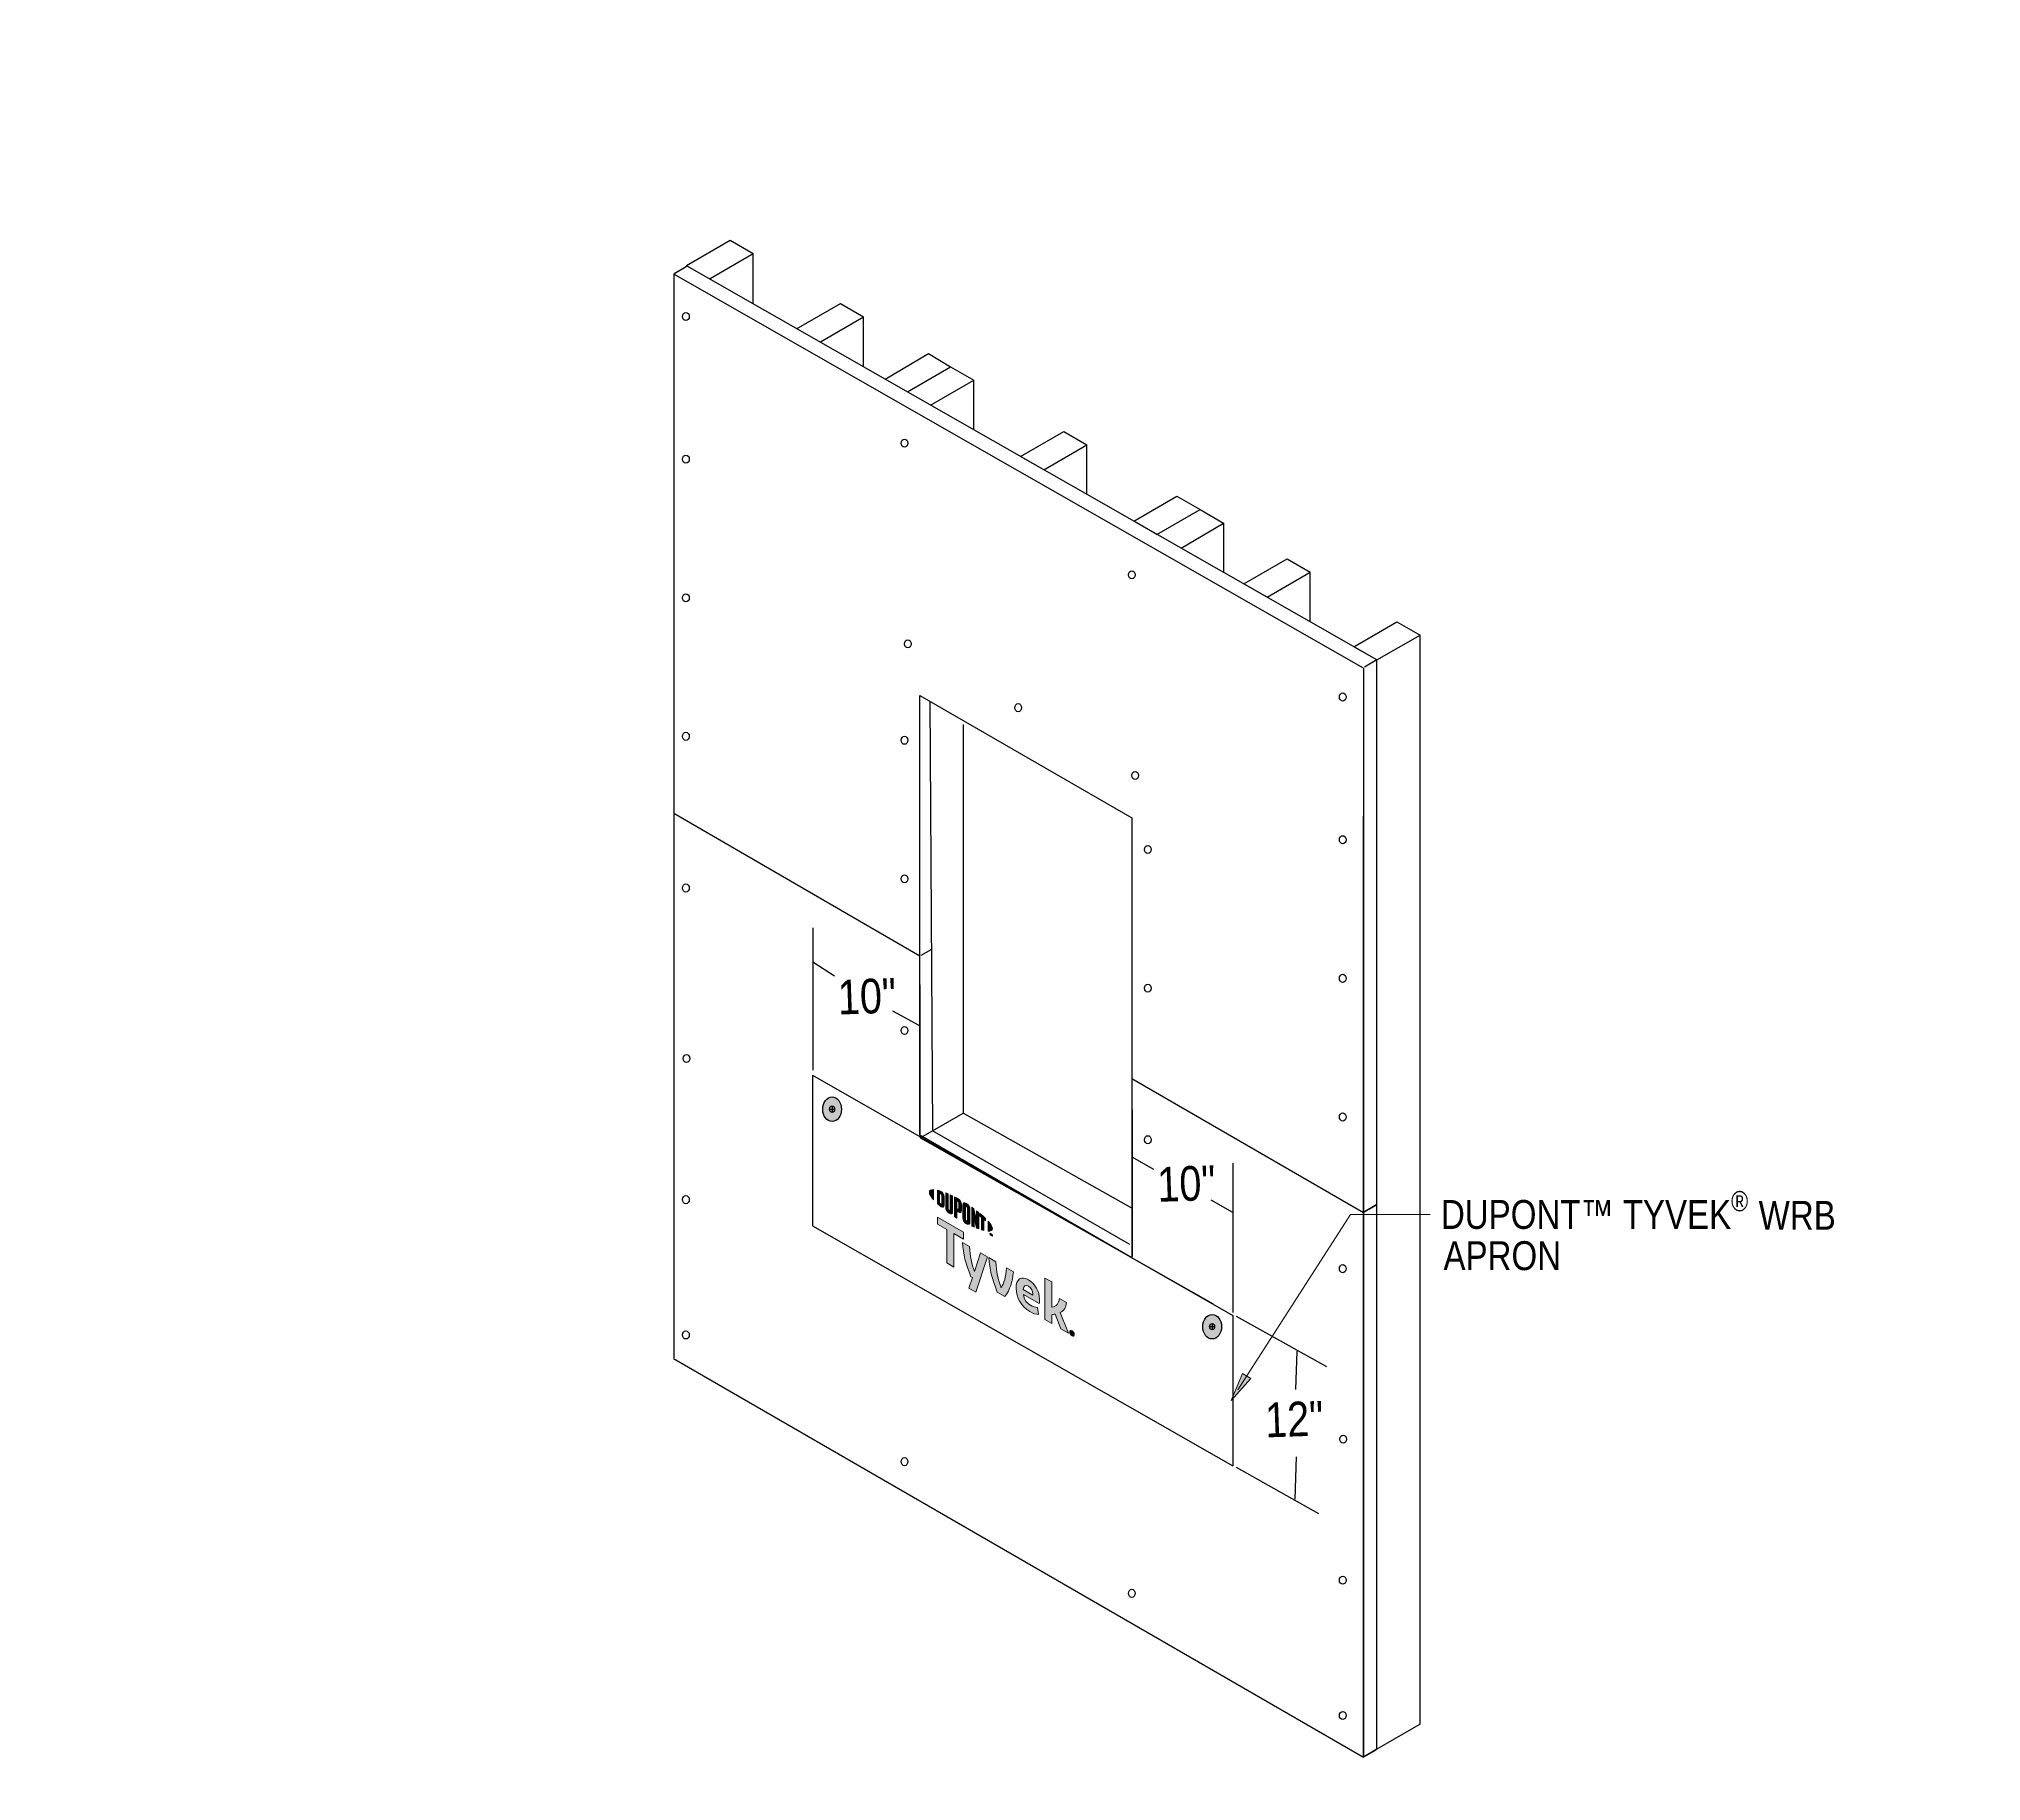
# Model space of a CAD drawing. Extents: x -1140 to 5605, y -816 to 2382.
# Drawn here: x 562 to 1319, y -182 to 497 of the extents above; entities that cross this region are included whole.
import ezdxf

# ---------------------------------------------------------------- set-up
doc = ezdxf.new("R2010")
doc.units = 0
doc.header["$MEASUREMENT"] = 0
for name, pattern in [('AI-Linetype-0', [86.381111, 43.190556, -8.638111, 8.638111, -8.638111, 8.638111, -8.638111]), ('AI-Linetype-1', [86.381111, 43.190556, -8.638111, 8.638111, -8.638111, 8.638111, -8.638111]), ('AI-Linetype-2', [86.381111, 43.190556, -8.638111, 8.638111, -8.638111, 8.638111, -8.638111]), ('AI-Linetype-3', [86.381111, 43.190556, -8.638111, 8.638111, -8.638111, 8.638111, -8.638111])]:
    doc.linetypes.add(name, pattern=pattern)
for name, color, linetype, lineweight in [('.ATI-TEXT', 7, 'Continuous', 0), ('G-ANNO-TTLB', 7, 'Continuous', 0), ('TYVEK', 7, 'Continuous', 0), ('wall scratch', 7, 'Continuous', 0), ('X-REF - TRACED', 7, 'Continuous', 0)]:
    doc.layers.add(name, color=color, linetype=linetype, lineweight=lineweight)

# ---------------------------------------------------------------- blocks, each defined once
blk = doc.blocks.new('Block_31')
at = {"layer": 'wall scratch', "color": 18, "lineweight": 25, "true_color": 0x000000}
for points in [[(809.43, 405.49)], [(809.43, -16.88)]]:
    blk.add_lwpolyline(points, dxfattribs=at)
blk = doc.blocks.new('Block_32')
at = {"layer": 'wall scratch', "color": 18, "lineweight": 25, "true_color": 0x000000}
for points in [[(809.43, -16.88)], [(1078.31, -172.53)]]:
    blk.add_lwpolyline(points, dxfattribs=at)
blk = doc.blocks.new('Block_33')
at = {"layer": 'wall scratch', "color": 18, "lineweight": 25, "true_color": 0x000000}
for centre in [(813.8, 388.6), (899.02, 339.23), (813.8, 332.99), (987.58, 287.92), (813.8, 278.98), (900.31, 261.03), (943.27, 236.14), (1069.79, 240.29), (813.8, 224.96), (899.02, 223.46), (988.88, 209.72), (993.8, 180.89), (1069.79, 184.68), (813.8, 165.86), (899.02, 169.44), (1069.79, 130.66), (993.8, 126.87), (899.02, 110.34), (814.01, 99.41), (1069.79, 76.65), (993.8, 67.77), (813.8, 44.45), (1069.79, 17.55), (813.8, -8.29), (1070, -48.9), (899.02, -57.66), (1069.79, -103.86), (987.58, -108.97), (1069.79, -156.6)]:
    blk.add_ellipse(centre, major_axis=(0, 1.59), ratio=0.812499, dxfattribs=at)
blk = doc.blocks.new('Block_92')
at = {"layer": 'TYVEK', "color": 2, "lineweight": 25, "true_color": 0xffff00}
for p in [(908.89, 238.7), (986.8, 26.92)]:
    blk.add_line(p, (909.93, 71.3), dxfattribs=at)
blk = doc.blocks.new('Block_93')
at = {"layer": 'TYVEK', "color": 1, "lineweight": 25, "true_color": 0xff0000}
for points in [[(936.89, 50.14)], [(1019.47, 2.46)]]:
    blk.add_lwpolyline(points, dxfattribs=at)
blk = doc.blocks.new('Block_368')
at = {"layer": '.ATI-TEXT', "char_height": 0.2, "attachment_point": 7}
for s, insert in [('\\C18;\\c0;\\FArial Narrow|b0|i0|c1;\\H7.874999;\\W1.000000;®', (1221.19, 39.8)), ('\\C18;\\c0;\\FArial Narrow|b0|i0|c1;\\H11.249999;\\W1.000000;DUPONT™ TYVEK', (1108.09, 32.87)), ('\\C18;\\c0;\\FArial Narrow|b0|i0|c1;\\H11.250226;\\W1.000000;WRB', (1231.92, 32.68)), ('\\C18;\\c0;\\FArial Narrow|b0|i0|c1;\\H11.249999;\\W1.000000;APRON', (1109.08, 16.81))]:
    blk.add_mtext(s, dxfattribs=dict(at, insert=insert))
blk = doc.blocks.new('Block_367')
at = {"layer": '.ATI-TEXT', "true_color": 0x000000, "transparency": 33554687}
h = blk.add_hatch(color=18, dxfattribs=at)
h.dxf.hatch_style = 2
h.paths.add_polyline_path([(1033.95, -25.27), (1026.37, -33.79), (1030.78, -23.27)])
at = {"layer": '.ATI-TEXT', "color": 18, "lineweight": 0, "true_color": 0x000000}
for p, q in [((1028.91, -29.65), (1072.88, 38.59)), ((1072.88, 38.59), (1103.85, 38.59))]:
    blk.add_line(p, q, dxfattribs=at)
at = {"layer": '.ATI-TEXT'}
blk.add_lwpolyline([(1033.95, -25.27), (1026.37, -33.79), (1030.78, -23.27), (1030.78, -23.27)], close=True, dxfattribs=at)
blk.add_blockref('Block_368', (0, 0), dxfattribs=at)
blk = doc.blocks.new('Block_377')
at = {"layer": 'X-REF - TRACED', "true_color": 0x848484, "transparency": 33554687}
h = blk.add_hatch(color=252, dxfattribs=at)
h.dxf.hatch_style = 2
edge = h.paths.add_edge_path()
edge.add_spline(control_points=[(908.67, 47.34), (908.67, 46.62), (909.28, 45.59), (910.35, 44.39), (910.35, 44.39), (910.35, 48.33), (910.35, 48.33), (909.28, 48.37), (908.67, 48.06), (908.67, 47.34)], knot_values=[0, 0, 0, 0, 1, 1, 1, 2, 2, 2, 3, 3, 3, 3], degree=3, periodic=0)
h = blk.add_hatch(color=252, dxfattribs=at)
h.dxf.hatch_style = 2
edge = h.paths.add_edge_path()
edge.add_spline(control_points=[(913.55, 42.91), (913.55, 42.61), (913.39, 42.6), (913.2, 42.71), (913.05, 42.79), (912.83, 42.99), (912.64, 43.15), (912.64, 43.15), (912.64, 46.92), (912.64, 46.92), (912.83, 46.87), (913.05, 46.8), (913.2, 46.71), (913.39, 46.6), (913.55, 46.41), (913.55, 46.11), (913.55, 46.11), (913.55, 42.91), (913.55, 42.91)], knot_values=[0, 0, 0, 0, 1, 1, 1, 2, 2, 2, 3, 3, 3, 4, 4, 4, 5, 5, 5, 6, 6, 6, 6], degree=3, periodic=0)
edge = h.paths.add_edge_path()
edge.add_spline(control_points=[(913.33, 47.63), (913.03, 47.8), (912.6, 47.95), (911.82, 48.12), (911.82, 48.12), (911.82, 42.9), (911.82, 42.9), (912.5, 42.26), (913.03, 41.82), (913.33, 41.65), (914.01, 41.25), (914.4, 41.51), (914.4, 42.28), (914.4, 42.28), (914.4, 45.75), (914.4, 45.75), (914.4, 46.53), (914.01, 47.23), (913.33, 47.63)], knot_values=[0, 0, 0, 0, 1, 1, 1, 2, 2, 2, 3, 3, 3, 4, 4, 4, 5, 5, 5, 6, 6, 6, 6], degree=3, periodic=0)
h = blk.add_hatch(color=252, dxfattribs=at)
h.dxf.hatch_style = 2
edge = h.paths.add_edge_path()
edge.add_spline(control_points=[(916.79, 40.42), (916.79, 40.12), (916.7, 39.98), (916.37, 40.22), (916.05, 40.45), (915.96, 40.66), (915.96, 41.02), (915.96, 41.02), (915.96, 46.7), (915.96, 46.7), (915.75, 46.8), (915.27, 47), (915.06, 47.08), (915.06, 47.08), (915.06, 41.33), (915.06, 41.33), (915.06, 40.41), (915.45, 39.83), (916.37, 39.18), (917.22, 38.58), (917.73, 38.77), (917.73, 39.79), (917.73, 39.79), (917.73, 45.87), (917.73, 45.87), (917.56, 45.96), (916.98, 46.24), (916.79, 46.32), (916.79, 46.32), (916.79, 40.42), (916.79, 40.42)], knot_values=[0, 0, 0, 0, 1, 1, 1, 2, 2, 2, 3, 3, 3, 4, 4, 4, 5, 5, 5, 6, 6, 6, 7, 7, 7, 8, 8, 8, 9, 9, 9, 10, 10, 10, 10], degree=3, periodic=0)
h = blk.add_hatch(color=252, dxfattribs=at)
h.dxf.hatch_style = 2
edge = h.paths.add_edge_path()
edge.add_spline(control_points=[(920.21, 40.95), (920.21, 40.62), (920.11, 40.51), (919.73, 40.73), (919.73, 40.73), (919.4, 40.92), (919.4, 40.92), (919.4, 40.92), (919.4, 43.94), (919.4, 43.94), (919.55, 43.86), (919.63, 43.82), (919.71, 43.77), (920.13, 43.53), (920.21, 43.3), (920.21, 42.97), (920.21, 42.97), (920.21, 40.95), (920.21, 40.95)], knot_values=[0, 0, 0, 0, 1, 1, 1, 2, 2, 2, 3, 3, 3, 4, 4, 4, 5, 5, 5, 6, 6, 6, 6], degree=3, periodic=0)
edge = h.paths.add_edge_path()
edge.add_spline(control_points=[(919.77, 44.81), (919.61, 44.9), (919.01, 45.22), (918.46, 45.5), (918.46, 45.5), (918.46, 37.85), (918.46, 37.85), (918.65, 37.73), (919.14, 37.42), (919.4, 37.26), (919.4, 37.26), (919.4, 39.85), (919.4, 39.85), (919.4, 39.85), (919.77, 39.64), (919.77, 39.64), (920.75, 39.08), (921.16, 39.35), (921.16, 40.32), (921.16, 40.32), (921.16, 42.58), (921.16, 42.58), (921.16, 43.53), (920.7, 44.27), (919.77, 44.81)], knot_values=[0, 0, 0, 0, 1, 1, 1, 2, 2, 2, 3, 3, 3, 4, 4, 4, 5, 5, 5, 6, 6, 6, 7, 7, 7, 8, 8, 8, 8], degree=3, periodic=0)
h = blk.add_hatch(color=252, dxfattribs=at)
h.dxf.hatch_style = 2
edge = h.paths.add_edge_path()
edge.add_spline(control_points=[(923.56, 36.34), (923.56, 36.04), (923.47, 35.93), (923.14, 36.11), (922.8, 36.3), (922.71, 36.52), (922.71, 36.83), (922.71, 36.83), (922.71, 41.61), (922.71, 41.61), (922.71, 41.92), (922.8, 42.04), (923.14, 41.83), (923.47, 41.63), (923.56, 41.42), (923.56, 41.11), (923.56, 41.11), (923.56, 36.34), (923.56, 36.34)], knot_values=[0, 0, 0, 0, 1, 1, 1, 2, 2, 2, 3, 3, 3, 4, 4, 4, 5, 5, 5, 6, 6, 6, 6], degree=3, periodic=0)
edge = h.paths.add_edge_path()
edge.add_spline(control_points=[(923.14, 42.9), (922.27, 43.45), (921.76, 43.31), (921.76, 42.3), (921.76, 42.3), (921.76, 37.3), (921.76, 37.3), (921.76, 36.23), (922.22, 35.52), (923.14, 35.04), (924.04, 34.56), (924.51, 34.69), (924.51, 35.82), (924.51, 35.82), (924.51, 40.6), (924.51, 40.6), (924.51, 41.67), (924.09, 42.3), (923.14, 42.9)], knot_values=[0, 0, 0, 0, 1, 1, 1, 2, 2, 2, 3, 3, 3, 4, 4, 4, 5, 5, 5, 6, 6, 6, 6], degree=3, periodic=0)
h = blk.add_hatch(color=252, dxfattribs=at)
h.dxf.hatch_style = 2
edge = h.paths.add_edge_path()
edge.add_spline(control_points=[(927.11, 36.34), (927.11, 36.34), (926.07, 40.84), (926.07, 40.84), (925.79, 41.04), (925.45, 41.28), (925.18, 41.46), (925.18, 41.46), (925.18, 34.12), (925.18, 34.12), (925.37, 34.03), (925.84, 33.82), (926.09, 33.72), (926.09, 33.72), (926.01, 38.09), (926.01, 38.09), (926.01, 38.09), (927.11, 33.29), (927.11, 33.29), (927.35, 33.2), (927.69, 33.07), (927.91, 32.99), (927.91, 32.99), (927.91, 39.44), (927.91, 39.44), (927.68, 39.63), (927.25, 39.96), (927.05, 40.11), (927.05, 40.11), (927.11, 36.34), (927.11, 36.34)], knot_values=[0, 0, 0, 0, 1, 1, 1, 2, 2, 2, 3, 3, 3, 4, 4, 4, 5, 5, 5, 6, 6, 6, 7, 7, 7, 8, 8, 8, 9, 9, 9, 10, 10, 10, 10], degree=3, periodic=0)
h = blk.add_hatch(color=252, dxfattribs=at)
h.dxf.hatch_style = 2
edge = h.paths.add_edge_path()
edge.add_spline(control_points=[(928.38, 38.05), (928.61, 37.87), (928.84, 37.68), (929.06, 37.5), (929.06, 37.5), (929.06, 32.61), (929.06, 32.61), (929.27, 32.55), (929.65, 32.44), (929.9, 32.38), (929.9, 32.38), (929.9, 36.78), (929.9, 36.78), (930.15, 36.57), (930.38, 36.36), (930.59, 36.17), (930.59, 36.17), (930.59, 37.11), (930.59, 37.11), (929.92, 37.76), (929.21, 38.39), (928.38, 39.07), (928.38, 39.07), (928.38, 38.05), (928.38, 38.05)], knot_values=[0, 0, 0, 0, 1, 1, 1, 2, 2, 2, 3, 3, 3, 4, 4, 4, 5, 5, 5, 6, 6, 6, 7, 7, 7, 8, 8, 8, 8], degree=3, periodic=0)
h = blk.add_hatch(color=252, dxfattribs=at)
h.dxf.hatch_style = 2
edge = h.paths.add_edge_path()
edge.add_spline(control_points=[(933.27, 33.13), (933.27, 32.41), (932.66, 32.09), (931.59, 32.12), (931.59, 32.12), (931.59, 36.07), (931.59, 36.07), (932.66, 34.87), (933.27, 33.85), (933.27, 33.13)], knot_values=[0, 0, 0, 0, 1, 1, 1, 2, 2, 2, 3, 3, 3, 3], degree=3, periodic=0)
h = blk.add_hatch(color=252, dxfattribs=at)
h.dxf.hatch_style = 2
edge = h.paths.add_edge_path()
edge.add_spline(control_points=[(932.77, 31.05), (932.77, 31.05), (932.88, 30.99), (932.88, 30.99), (932.88, 30.99), (933.03, 30.63), (933.03, 30.63), (933.03, 30.63), (933.18, 30.82), (933.18, 30.82), (933.18, 30.82), (933.27, 30.76), (933.27, 30.76), (933.27, 30.76), (933.27, 30.19), (933.27, 30.19), (933.27, 30.19), (933.18, 30.24), (933.18, 30.24), (933.18, 30.24), (933.18, 30.65), (933.18, 30.65), (933.18, 30.65), (933.03, 30.47), (933.03, 30.47), (933.03, 30.47), (933.02, 30.47), (933.02, 30.47), (933.02, 30.47), (932.87, 30.83), (932.87, 30.83), (932.87, 30.83), (932.87, 30.43), (932.87, 30.43), (932.87, 30.43), (932.77, 30.48), (932.77, 30.48), (932.77, 30.48), (932.77, 31.05), (932.77, 31.05)], knot_values=[0, 0, 0, 0, 1, 1, 1, 2, 2, 2, 3, 3, 3, 4, 4, 4, 5, 5, 5, 6, 6, 6, 7, 7, 7, 8, 8, 8, 9, 9, 9, 10, 10, 10, 11, 11, 11, 12, 12, 12, 13, 13, 13, 13], degree=3, periodic=0)
edge = h.paths.add_edge_path()
edge.add_spline(control_points=[(932.42, 31.15), (932.42, 31.15), (932.27, 31.24), (932.27, 31.24), (932.27, 31.24), (932.27, 31.34), (932.27, 31.34), (932.27, 31.34), (932.67, 31.11), (932.67, 31.11), (932.67, 31.11), (932.67, 31.01), (932.67, 31.01), (932.67, 31.01), (932.52, 31.1), (932.52, 31.1), (932.52, 31.1), (932.52, 30.63), (932.52, 30.63), (932.52, 30.63), (932.42, 30.68), (932.42, 30.68), (932.42, 30.68), (932.42, 31.15), (932.42, 31.15)], knot_values=[0, 0, 0, 0, 1, 1, 1, 2, 2, 2, 3, 3, 3, 4, 4, 4, 5, 5, 5, 6, 6, 6, 7, 7, 7, 8, 8, 8, 8], degree=3, periodic=0)
at = {"layer": 'X-REF - TRACED'}
for points, knots in [([(908.67, 47.34), (908.67, 46.62), (909.28, 45.59), (910.35, 44.39), (910.35, 44.39), (910.35, 48.33), (910.35, 48.33), (909.28, 48.37), (908.67, 48.06), (908.67, 47.34)], [0, 0, 0, 0, 1, 1, 1, 2, 2, 2, 3, 3, 3, 3]), ([(913.33, 47.63), (913.03, 47.8), (912.6, 47.95), (911.82, 48.12), (911.82, 48.12), (911.82, 42.9), (911.82, 42.9), (912.5, 42.26), (913.03, 41.82), (913.33, 41.65), (914.01, 41.25), (914.4, 41.51), (914.4, 42.28), (914.4, 42.28), (914.4, 45.75), (914.4, 45.75), (914.4, 46.53), (914.01, 47.23), (913.33, 47.63)], [0, 0, 0, 0, 1, 1, 1, 2, 2, 2, 3, 3, 3, 4, 4, 4, 5, 5, 5, 6, 6, 6, 6]), ([(913.55, 42.91), (913.55, 42.61), (913.39, 42.6), (913.2, 42.71), (913.05, 42.79), (912.83, 42.99), (912.64, 43.15), (912.64, 43.15), (912.64, 46.92), (912.64, 46.92), (912.83, 46.87), (913.05, 46.8), (913.2, 46.71), (913.39, 46.6), (913.55, 46.41), (913.55, 46.11), (913.55, 46.11), (913.55, 42.91), (913.55, 42.91)], [0, 0, 0, 0, 1, 1, 1, 2, 2, 2, 3, 3, 3, 4, 4, 4, 5, 5, 5, 6, 6, 6, 6]), ([(916.79, 40.42), (916.79, 40.12), (916.7, 39.98), (916.37, 40.22), (916.05, 40.45), (915.96, 40.66), (915.96, 41.02), (915.96, 41.02), (915.96, 46.7), (915.96, 46.7), (915.75, 46.8), (915.27, 47), (915.06, 47.08), (915.06, 47.08), (915.06, 41.33), (915.06, 41.33), (915.06, 40.41), (915.45, 39.83), (916.37, 39.18), (917.22, 38.58), (917.73, 38.77), (917.73, 39.79), (917.73, 39.79), (917.73, 45.87), (917.73, 45.87), (917.56, 45.96), (916.98, 46.24), (916.79, 46.32), (916.79, 46.32), (916.79, 40.42), (916.79, 40.42)], [0, 0, 0, 0, 1, 1, 1, 2, 2, 2, 3, 3, 3, 4, 4, 4, 5, 5, 5, 6, 6, 6, 7, 7, 7, 8, 8, 8, 9, 9, 9, 10, 10, 10, 10]), ([(919.77, 44.81), (919.61, 44.9), (919.01, 45.22), (918.46, 45.5), (918.46, 45.5), (918.46, 37.85), (918.46, 37.85), (918.65, 37.73), (919.14, 37.42), (919.4, 37.26), (919.4, 37.26), (919.4, 39.85), (919.4, 39.85), (919.4, 39.85), (919.77, 39.64), (919.77, 39.64), (920.75, 39.08), (921.16, 39.35), (921.16, 40.32), (921.16, 40.32), (921.16, 42.58), (921.16, 42.58), (921.16, 43.53), (920.7, 44.27), (919.77, 44.81)], [0, 0, 0, 0, 1, 1, 1, 2, 2, 2, 3, 3, 3, 4, 4, 4, 5, 5, 5, 6, 6, 6, 7, 7, 7, 8, 8, 8, 8]), ([(920.21, 40.95), (920.21, 40.62), (920.11, 40.51), (919.73, 40.73), (919.73, 40.73), (919.4, 40.92), (919.4, 40.92), (919.4, 40.92), (919.4, 43.94), (919.4, 43.94), (919.55, 43.86), (919.63, 43.82), (919.71, 43.77), (920.13, 43.53), (920.21, 43.3), (920.21, 42.97), (920.21, 42.97), (920.21, 40.95), (920.21, 40.95)], [0, 0, 0, 0, 1, 1, 1, 2, 2, 2, 3, 3, 3, 4, 4, 4, 5, 5, 5, 6, 6, 6, 6]), ([(923.14, 42.9), (922.27, 43.45), (921.76, 43.31), (921.76, 42.3), (921.76, 42.3), (921.76, 37.3), (921.76, 37.3), (921.76, 36.23), (922.22, 35.52), (923.14, 35.04), (924.04, 34.56), (924.51, 34.69), (924.51, 35.82), (924.51, 35.82), (924.51, 40.6), (924.51, 40.6), (924.51, 41.67), (924.09, 42.3), (923.14, 42.9)], [0, 0, 0, 0, 1, 1, 1, 2, 2, 2, 3, 3, 3, 4, 4, 4, 5, 5, 5, 6, 6, 6, 6]), ([(923.56, 36.34), (923.56, 36.04), (923.47, 35.93), (923.14, 36.11), (922.8, 36.3), (922.71, 36.52), (922.71, 36.83), (922.71, 36.83), (922.71, 41.61), (922.71, 41.61), (922.71, 41.92), (922.8, 42.04), (923.14, 41.83), (923.47, 41.63), (923.56, 41.42), (923.56, 41.11), (923.56, 41.11), (923.56, 36.34), (923.56, 36.34)], [0, 0, 0, 0, 1, 1, 1, 2, 2, 2, 3, 3, 3, 4, 4, 4, 5, 5, 5, 6, 6, 6, 6]), ([(927.11, 36.34), (927.11, 36.34), (926.07, 40.84), (926.07, 40.84), (925.79, 41.04), (925.45, 41.28), (925.18, 41.46), (925.18, 41.46), (925.18, 34.12), (925.18, 34.12), (925.37, 34.03), (925.84, 33.82), (926.09, 33.72), (926.09, 33.72), (926.01, 38.09), (926.01, 38.09), (926.01, 38.09), (927.11, 33.29), (927.11, 33.29), (927.35, 33.2), (927.69, 33.07), (927.91, 32.99), (927.91, 32.99), (927.91, 39.44), (927.91, 39.44), (927.68, 39.63), (927.25, 39.96), (927.05, 40.11), (927.05, 40.11), (927.11, 36.34), (927.11, 36.34)], [0, 0, 0, 0, 1, 1, 1, 2, 2, 2, 3, 3, 3, 4, 4, 4, 5, 5, 5, 6, 6, 6, 7, 7, 7, 8, 8, 8, 9, 9, 9, 10, 10, 10, 10]), ([(928.38, 38.05), (928.61, 37.87), (928.84, 37.68), (929.06, 37.5), (929.06, 37.5), (929.06, 32.61), (929.06, 32.61), (929.27, 32.55), (929.65, 32.44), (929.9, 32.38), (929.9, 32.38), (929.9, 36.78), (929.9, 36.78), (930.15, 36.57), (930.38, 36.36), (930.59, 36.17), (930.59, 36.17), (930.59, 37.11), (930.59, 37.11), (929.92, 37.76), (929.21, 38.39), (928.38, 39.07), (928.38, 39.07), (928.38, 38.05), (928.38, 38.05)], [0, 0, 0, 0, 1, 1, 1, 2, 2, 2, 3, 3, 3, 4, 4, 4, 5, 5, 5, 6, 6, 6, 7, 7, 7, 8, 8, 8, 8]), ([(933.27, 33.13), (933.27, 32.41), (932.66, 32.09), (931.59, 32.12), (931.59, 32.12), (931.59, 36.07), (931.59, 36.07), (932.66, 34.87), (933.27, 33.85), (933.27, 33.13)], [0, 0, 0, 0, 1, 1, 1, 2, 2, 2, 3, 3, 3, 3]), ([(932.42, 31.15), (932.42, 31.15), (932.27, 31.24), (932.27, 31.24), (932.27, 31.24), (932.27, 31.34), (932.27, 31.34), (932.27, 31.34), (932.67, 31.11), (932.67, 31.11), (932.67, 31.11), (932.67, 31.01), (932.67, 31.01), (932.67, 31.01), (932.52, 31.1), (932.52, 31.1), (932.52, 31.1), (932.52, 30.63), (932.52, 30.63), (932.52, 30.63), (932.42, 30.68), (932.42, 30.68), (932.42, 30.68), (932.42, 31.15), (932.42, 31.15)], [0, 0, 0, 0, 1, 1, 1, 2, 2, 2, 3, 3, 3, 4, 4, 4, 5, 5, 5, 6, 6, 6, 7, 7, 7, 8, 8, 8, 8]), ([(932.77, 31.05), (932.77, 31.05), (932.88, 30.99), (932.88, 30.99), (932.88, 30.99), (933.03, 30.63), (933.03, 30.63), (933.03, 30.63), (933.18, 30.82), (933.18, 30.82), (933.18, 30.82), (933.27, 30.76), (933.27, 30.76), (933.27, 30.76), (933.27, 30.19), (933.27, 30.19), (933.27, 30.19), (933.18, 30.24), (933.18, 30.24), (933.18, 30.24), (933.18, 30.65), (933.18, 30.65), (933.18, 30.65), (933.03, 30.47), (933.03, 30.47), (933.03, 30.47), (933.02, 30.47), (933.02, 30.47), (933.02, 30.47), (932.87, 30.83), (932.87, 30.83), (932.87, 30.83), (932.87, 30.43), (932.87, 30.43), (932.87, 30.43), (932.77, 30.48), (932.77, 30.48), (932.77, 30.48), (932.77, 31.05), (932.77, 31.05)], [0, 0, 0, 0, 1, 1, 1, 2, 2, 2, 3, 3, 3, 4, 4, 4, 5, 5, 5, 6, 6, 6, 7, 7, 7, 8, 8, 8, 9, 9, 9, 10, 10, 10, 11, 11, 11, 12, 12, 12, 13, 13, 13, 13])]:
    blk.add_open_spline(points, degree=3, knots=knots, dxfattribs=at)
blk = doc.blocks.new('Block_381')
at = {"layer": 'X-REF - TRACED', "true_color": 0x848484, "transparency": 33554687}
h = blk.add_hatch(color=252, dxfattribs=at)
h.dxf.hatch_style = 2
h.paths.add_polyline_path([(921.92, 31.81), (911.82, 37.64), (911.82, 34.89), (915.47, 32.79), (915.47, 19.79), (918.27, 18.17), (918.27, 31.17), (921.92, 29.06)])
h = blk.add_hatch(color=252, dxfattribs=at)
h.dxf.hatch_style = 2
edge = h.paths.add_edge_path()
edge.add_spline(control_points=[(938.71, 17.86), (938.54, 14.12), (937.79, 11.94), (936.63, 10.07), (935.52, 13.25), (934.79, 16.28), (934.57, 20.25), (934.57, 20.25), (931.85, 21.83), (931.85, 21.83), (932.14, 17.14), (933.03, 13.73), (935.14, 8.43), (935.14, 8.43), (938.14, 6.7), (938.14, 6.7), (940.18, 9.59), (941.03, 12.01), (941.42, 16.3), (941.42, 16.3), (938.71, 17.86), (938.71, 17.86)], knot_values=[0, 0, 0, 0, 1, 1, 1, 2, 2, 2, 3, 3, 3, 4, 4, 4, 5, 5, 5, 6, 6, 6, 7, 7, 7, 7], degree=3, periodic=0)
h = blk.add_hatch(color=252, dxfattribs=at)
h.dxf.hatch_style = 2
edge = h.paths.add_edge_path()
edge.add_spline(control_points=[(945.28, 9.41), (945.28, 9.41), (949.01, 7.26), (949.01, 7.26), (949.01, 7.26), (949.01, 7.53), (949.01, 7.53), (949.01, 8.79), (948.42, 10.05), (947.34, 10.68), (946.2, 11.33), (945.46, 10.84), (945.28, 9.41)], knot_values=[0, 0, 0, 0, 1, 1, 1, 2, 2, 2, 3, 3, 3, 4, 4, 4, 4], degree=3, periodic=0)
edge = h.paths.add_edge_path()
edge.add_spline(control_points=[(951.23, -0.36), (950.36, -0.31), (949.09, 0.11), (947.79, 0.86), (944.64, 2.68), (942.48, 6.22), (942.48, 9.95), (942.48, 13.53), (944.46, 14.81), (947.34, 13.15), (949.91, 11.67), (951.6, 8.6), (951.6, 5.59), (951.6, 4.91), (951.56, 4.35), (951.52, 3.92), (951.52, 3.92), (945.32, 7.5), (945.32, 7.5), (945.58, 5.56), (946.5, 4.22), (948.07, 3.31), (949.03, 2.75), (949.95, 2.47), (950.79, 2.39), (950.79, 2.39), (951.23, -0.36), (951.23, -0.36)], knot_values=[0, 0, 0, 0, 1, 1, 1, 2, 2, 2, 3, 3, 3, 4, 4, 4, 5, 5, 5, 6, 6, 6, 7, 7, 7, 8, 8, 8, 9, 9, 9, 9], degree=3, periodic=0)
h = blk.add_hatch(color=252, dxfattribs=at)
h.dxf.hatch_style = 2
edge = h.paths.add_edge_path()
edge.add_spline(control_points=[(959.62, 0.44), (959.62, 0.44), (962.88, -7.58), (962.88, -7.58), (962.88, -7.58), (959.93, -5.88), (959.93, -5.88), (959.93, -5.88), (957.68, -0.19), (957.68, -0.19), (957.27, -0.29), (956.84, -0.38), (956.36, -0.45), (956.36, -0.45), (956.36, -3.82), (956.36, -3.82), (956.36, -3.82), (953.66, -2.26), (953.66, -2.26), (953.66, -2.26), (953.66, 13.87), (953.66, 13.87), (953.66, 13.87), (956.36, 12.46), (956.36, 12.46), (956.36, 12.46), (956.36, 2.54), (956.36, 2.54), (958.21, 2.85), (959.11, 3.9), (959.42, 5.9), (959.42, 5.9), (962.11, 4.35), (962.11, 4.35), (962.05, 2.45), (961.19, 1.22), (959.62, 0.44)], knot_values=[0, 0, 0, 0, 1, 1, 1, 2, 2, 2, 3, 3, 3, 4, 4, 4, 5, 5, 5, 6, 6, 6, 7, 7, 7, 8, 8, 8, 9, 9, 9, 10, 10, 10, 11, 11, 11, 12, 12, 12, 12], degree=3, periodic=0)
at = {"layer": 'X-REF - TRACED'}
blk.add_lwpolyline([(921.92, 31.81), (911.82, 37.64), (911.82, 34.89), (915.47, 32.79), (915.47, 19.79), (918.27, 18.17), (918.27, 31.17), (921.92, 29.06)], close=True, dxfattribs=at)
for points, knots in [([(938.71, 17.86), (938.54, 14.12), (937.79, 11.94), (936.63, 10.07), (935.52, 13.25), (934.79, 16.28), (934.57, 20.25), (934.57, 20.25), (931.85, 21.83), (931.85, 21.83), (932.14, 17.14), (933.03, 13.73), (935.14, 8.43), (935.14, 8.43), (938.14, 6.7), (938.14, 6.7), (940.18, 9.59), (941.03, 12.01), (941.42, 16.3), (941.42, 16.3), (938.71, 17.86), (938.71, 17.86)], [0, 0, 0, 0, 1, 1, 1, 2, 2, 2, 3, 3, 3, 4, 4, 4, 5, 5, 5, 6, 6, 6, 7, 7, 7, 7]), ([(951.23, -0.36), (950.36, -0.31), (949.09, 0.11), (947.79, 0.86), (944.64, 2.68), (942.48, 6.22), (942.48, 9.95), (942.48, 13.53), (944.46, 14.81), (947.34, 13.15), (949.91, 11.67), (951.6, 8.6), (951.6, 5.59), (951.6, 4.91), (951.56, 4.35), (951.52, 3.92), (951.52, 3.92), (945.32, 7.5), (945.32, 7.5), (945.58, 5.56), (946.5, 4.22), (948.07, 3.31), (949.03, 2.75), (949.95, 2.47), (950.79, 2.39), (950.79, 2.39), (951.23, -0.36), (951.23, -0.36)], [0, 0, 0, 0, 1, 1, 1, 2, 2, 2, 3, 3, 3, 4, 4, 4, 5, 5, 5, 6, 6, 6, 7, 7, 7, 8, 8, 8, 9, 9, 9, 9]), ([(945.28, 9.41), (945.28, 9.41), (949.01, 7.26), (949.01, 7.26), (949.01, 7.26), (949.01, 7.53), (949.01, 7.53), (949.01, 8.79), (948.42, 10.05), (947.34, 10.68), (946.2, 11.33), (945.46, 10.84), (945.28, 9.41)], [0, 0, 0, 0, 1, 1, 1, 2, 2, 2, 3, 3, 3, 4, 4, 4, 4]), ([(959.62, 0.44), (959.62, 0.44), (962.88, -7.58), (962.88, -7.58), (962.88, -7.58), (959.93, -5.88), (959.93, -5.88), (959.93, -5.88), (957.68, -0.19), (957.68, -0.19), (957.27, -0.29), (956.84, -0.38), (956.36, -0.45), (956.36, -0.45), (956.36, -3.82), (956.36, -3.82), (956.36, -3.82), (953.66, -2.26), (953.66, -2.26), (953.66, -2.26), (953.66, 13.87), (953.66, 13.87), (953.66, 13.87), (956.36, 12.46), (956.36, 12.46), (956.36, 12.46), (956.36, 2.54), (956.36, 2.54), (958.21, 2.85), (959.11, 3.9), (959.42, 5.9), (959.42, 5.9), (962.11, 4.35), (962.11, 4.35), (962.05, 2.45), (961.19, 1.22), (959.62, 0.44)], [0, 0, 0, 0, 1, 1, 1, 2, 2, 2, 3, 3, 3, 4, 4, 4, 5, 5, 5, 6, 6, 6, 7, 7, 7, 8, 8, 8, 9, 9, 9, 10, 10, 10, 11, 11, 11, 12, 12, 12, 12])]:
    blk.add_open_spline(points, degree=3, knots=knots, dxfattribs=at)
blk = doc.blocks.new('Block_380')
at = {"layer": 'X-REF - TRACED', "true_color": 0x848484, "transparency": 33554687}
h = blk.add_hatch(color=252, dxfattribs=at)
h.dxf.hatch_style = 2
edge = h.paths.add_edge_path()
edge.add_spline(control_points=[(928.66, 23.67), (928.66, 23.67), (926.23, 16.42), (926.23, 16.42), (925.2, 19.45), (924.53, 22.38), (924.32, 26.17), (924.32, 26.17), (921.59, 27.75), (921.59, 27.75), (921.89, 23.06), (922.77, 19.65), (924.89, 14.35), (924.89, 14.35), (925.43, 14.04), (925.43, 14.04), (925.43, 14.04), (924.05, 9.9), (924.05, 9.9), (924.05, 9.9), (926.75, 8.33), (926.75, 8.33), (926.75, 8.33), (931.37, 22.1), (931.37, 22.1), (931.37, 22.1), (928.66, 23.67), (928.66, 23.67)], knot_values=[0, 0, 0, 0, 1, 1, 1, 2, 2, 2, 3, 3, 3, 4, 4, 4, 5, 5, 5, 6, 6, 6, 7, 7, 7, 8, 8, 8, 9, 9, 9, 9], degree=3, periodic=0)
at = {"layer": 'X-REF - TRACED'}
blk.add_open_spline([(928.66, 23.67), (928.66, 23.67), (926.23, 16.42), (926.23, 16.42), (925.2, 19.45), (924.53, 22.38), (924.32, 26.17), (924.32, 26.17), (921.59, 27.75), (921.59, 27.75), (921.89, 23.06), (922.77, 19.65), (924.89, 14.35), (924.89, 14.35), (925.43, 14.04), (925.43, 14.04), (925.43, 14.04), (924.05, 9.9), (924.05, 9.9), (924.05, 9.9), (926.75, 8.33), (926.75, 8.33), (926.75, 8.33), (931.37, 22.1), (931.37, 22.1), (931.37, 22.1), (928.66, 23.67), (928.66, 23.67)], degree=3, knots=[0, 0, 0, 0, 1, 1, 1, 2, 2, 2, 3, 3, 3, 4, 4, 4, 5, 5, 5, 6, 6, 6, 7, 7, 7, 8, 8, 8, 9, 9, 9, 9], dxfattribs=at)
blk.add_blockref('Block_381', (0, 0), dxfattribs=at)
blk = doc.blocks.new('Block_382')
at = {"layer": 'X-REF - TRACED', "true_color": 0x848484, "transparency": 33554687}
h = blk.add_hatch(color=252, dxfattribs=at)
h.dxf.hatch_style = 2
edge = h.paths.add_edge_path()
edge.add_spline(control_points=[(964.18, -7.27), (964.18, -7.27), (964.18, -7.56), (964.18, -7.56), (964.18, -7.56), (964.29, -7.63), (964.29, -7.63), (964.4, -7.69), (964.45, -7.69), (964.45, -7.58), (964.45, -7.47), (964.4, -7.4), (964.29, -7.33), (964.29, -7.33), (964.18, -7.27), (964.18, -7.27)], knot_values=[0, 0, 0, 0, 1, 1, 1, 2, 2, 2, 3, 3, 3, 4, 4, 4, 5, 5, 5, 5], degree=3, periodic=0)
edge = h.paths.add_edge_path()
edge.add_spline(control_points=[(963.98, -6.97), (963.98, -6.97), (964.29, -7.15), (964.29, -7.15), (964.52, -7.28), (964.64, -7.48), (964.64, -7.69), (964.64, -7.83), (964.58, -7.9), (964.47, -7.88), (964.53, -8.04), (964.6, -8.21), (964.7, -8.4), (964.7, -8.4), (964.47, -8.27), (964.47, -8.27), (964.39, -8.1), (964.33, -7.95), (964.28, -7.8), (964.28, -7.8), (964.18, -7.75), (964.18, -7.75), (964.18, -7.75), (964.18, -8.1), (964.18, -8.1), (964.18, -8.1), (963.98, -7.99), (963.98, -7.99), (963.98, -7.99), (963.98, -6.97), (963.98, -6.97)], knot_values=[0, 0, 0, 0, 1, 1, 1, 2, 2, 2, 3, 3, 3, 4, 4, 4, 5, 5, 5, 6, 6, 6, 7, 7, 7, 8, 8, 8, 9, 9, 9, 10, 10, 10, 10], degree=3, periodic=0)
edge = h.paths.add_edge_path()
edge.add_spline(control_points=[(964.3, -6.89), (963.87, -6.64), (963.63, -6.79), (963.63, -7.29), (963.63, -7.8), (963.87, -8.22), (964.3, -8.47), (964.72, -8.71), (964.97, -8.58), (964.97, -8.07), (964.97, -7.56), (964.72, -7.13), (964.3, -6.89)], knot_values=[0, 0, 0, 0, 1, 1, 1, 2, 2, 2, 3, 3, 3, 4, 4, 4, 4], degree=3, periodic=0)
edge = h.paths.add_edge_path()
edge.add_spline(control_points=[(964.3, -6.69), (964.82, -6.99), (965.17, -7.58), (965.17, -8.18), (965.17, -8.79), (964.82, -8.97), (964.3, -8.67), (963.77, -8.36), (963.42, -7.78), (963.42, -7.18), (963.42, -6.57), (963.77, -6.38), (964.3, -6.69)], knot_values=[0, 0, 0, 0, 1, 1, 1, 2, 2, 2, 3, 3, 3, 4, 4, 4, 4], degree=3, periodic=0)
at = {"layer": 'X-REF - TRACED'}
for points, knots in [([(964.3, -6.69), (964.82, -6.99), (965.17, -7.58), (965.17, -8.18), (965.17, -8.79), (964.82, -8.97), (964.3, -8.67), (963.77, -8.36), (963.42, -7.78), (963.42, -7.18), (963.42, -6.57), (963.77, -6.38), (964.3, -6.69)], [0, 0, 0, 0, 1, 1, 1, 2, 2, 2, 3, 3, 3, 4, 4, 4, 4]), ([(964.3, -6.89), (963.87, -6.64), (963.63, -6.79), (963.63, -7.29), (963.63, -7.8), (963.87, -8.22), (964.3, -8.47), (964.72, -8.71), (964.97, -8.58), (964.97, -8.07), (964.97, -7.56), (964.72, -7.13), (964.3, -6.89)], [0, 0, 0, 0, 1, 1, 1, 2, 2, 2, 3, 3, 3, 4, 4, 4, 4]), ([(963.98, -6.97), (963.98, -6.97), (964.29, -7.15), (964.29, -7.15), (964.52, -7.28), (964.64, -7.48), (964.64, -7.69), (964.64, -7.83), (964.58, -7.9), (964.47, -7.88), (964.53, -8.04), (964.6, -8.21), (964.7, -8.4), (964.7, -8.4), (964.47, -8.27), (964.47, -8.27), (964.39, -8.1), (964.33, -7.95), (964.28, -7.8), (964.28, -7.8), (964.18, -7.75), (964.18, -7.75), (964.18, -7.75), (964.18, -8.1), (964.18, -8.1), (964.18, -8.1), (963.98, -7.99), (963.98, -7.99), (963.98, -7.99), (963.98, -6.97), (963.98, -6.97)], [0, 0, 0, 0, 1, 1, 1, 2, 2, 2, 3, 3, 3, 4, 4, 4, 5, 5, 5, 6, 6, 6, 7, 7, 7, 8, 8, 8, 9, 9, 9, 10, 10, 10, 10]), ([(964.18, -7.27), (964.18, -7.27), (964.18, -7.56), (964.18, -7.56), (964.18, -7.56), (964.29, -7.63), (964.29, -7.63), (964.4, -7.69), (964.45, -7.69), (964.45, -7.58), (964.45, -7.47), (964.4, -7.4), (964.29, -7.33), (964.29, -7.33), (964.18, -7.27), (964.18, -7.27)], [0, 0, 0, 0, 1, 1, 1, 2, 2, 2, 3, 3, 3, 4, 4, 4, 5, 5, 5, 5])]:
    blk.add_open_spline(points, degree=3, knots=knots, dxfattribs=at)
blk = doc.blocks.new('Block_379')
at = {"layer": 'X-REF - TRACED'}
for name in ['Block_380', 'Block_382']:
    blk.add_blockref(name, (0, 0), dxfattribs=at)
blk = doc.blocks.new('Block_378')
at = {"layer": 'X-REF - TRACED'}
blk.add_blockref('Block_379', (0, 0), dxfattribs=at)
blk = doc.blocks.new('Block_376')
at = {"layer": 'X-REF - TRACED'}
for name in ['Block_377', 'Block_378']:
    blk.add_blockref(name, (0, 0), dxfattribs=at)

msp = doc.modelspace()

# ---------------------------------------------------------------- hatches: boundary and pattern name
at = {"layer": 'G-ANNO-TTLB', "true_color": 0xff00ff, "transparency": 33554687}
h = msp.add_hatch(color=6, dxfattribs=at)
edge = h.paths.add_edge_path()
edge.add_spline(control_points=[(1815.43, -731.7), (1815.43, -731.7), (-1114.08, -731.7), (-1114.08, -731.7), (-1114.08, -731.7), (-1114.08, 1725.3), (-1114.08, 1725.3), (-1114.08, 1725.3), (1815.43, 1725.3), (1815.43, 1725.3), (1815.43, 1725.3), (1815.43, -731.7), (1815.43, -731.7)], knot_values=[0, 0, 0, 0, 1, 1, 1, 2, 2, 2, 3, 3, 3, 4, 4, 4, 4], degree=3, periodic=0)
edge = h.paths.add_edge_path()
edge.add_spline(control_points=[(-1105.08, 1716.3), (-1105.08, 1716.3), (-1105.08, -722.7), (-1105.08, -722.7), (-1105.08, -722.7), (1806.43, -722.7), (1806.43, -722.7), (1806.43, -722.7), (1806.43, 1716.3), (1806.43, 1716.3), (1806.43, 1716.3), (-1105.08, 1716.3), (-1105.08, 1716.3)], knot_values=[0, 0, 0, 0, 1, 1, 1, 2, 2, 2, 3, 3, 3, 4, 4, 4, 4], degree=3, periodic=0)
edge.add_line((-1105.08, 1716.3), (-1105.08, 1716.3))
at = {"layer": 'TYVEK', "true_color": 0x003b71, "transparency": 33554687}
h = msp.add_hatch(color=156, dxfattribs=at)
h.dxf.hatch_style = 2
edge = h.paths.add_edge_path()
edge.add_ellipse((870.76, 79.65), major_axis=(0, 4.78), ratio=0.766948, start_angle=0, end_angle=360)
h = msp.add_hatch(color=156, dxfattribs=at)
h.dxf.hatch_style = 2
edge = h.paths.add_edge_path()
edge.add_ellipse((1018.9, -5.1), major_axis=(0, 4.78), ratio=0.766948, start_angle=0, end_angle=360)

# ---------------------------------------------------------------- linework, layer by layer
at = {"layer": 'G-ANNO-TTLB'}
for points in [[(1815.43, -731.7), (1815.43, -731.7), (-1114.08, -731.7), (-1114.08, -731.7), (-1114.08, -731.7), (-1114.08, 1725.3), (-1114.08, 1725.3), (-1114.08, 1725.3), (1815.43, 1725.3), (1815.43, 1725.3), (1815.43, 1725.3), (1815.43, -731.7), (1815.43, -731.7)], [(-1105.08, 1716.3), (-1105.08, 1716.3), (-1105.08, -722.7), (-1105.08, -722.7), (-1105.08, -722.7), (1806.43, -722.7), (1806.43, -722.7), (1806.43, -722.7), (1806.43, 1716.3), (1806.43, 1716.3), (1806.43, 1716.3), (-1105.08, 1716.3), (-1105.08, 1716.3)]]:
    msp.add_open_spline(points, degree=3, knots=[0, 0, 0, 0, 1, 1, 1, 2, 2, 2, 3, 3, 3, 4, 4, 4, 4], dxfattribs=at)
at = {"layer": 'TYVEK', "color": 33, "lineweight": 25, "true_color": 0xcc9966}
for p in [(921.84, 229.64), (909.93, 71.3), (987.61, 41.11)]:
    msp.add_line(p, (921.84, 78.12), dxfattribs=at)
at = {"layer": 'TYVEK', "color": 1, "lineweight": 25, "true_color": 0xff0000}
for p, q in [((863.26, 150.39), (863.26, 94.85)), ((863.24, 137.07), (871.73, 131.6)), ((904.93, 128.09), (904.93, 69.91)), ((894.36, 118.02), (904.52, 112.4)), ((987.74, 79.45), (987.74, 22.43)), ((987.58, 61.05), (996, 56.32)), ((1026.95, 58.69), (1026.95, 0.51)), ((1018.36, 44.3), (1026.77, 39.57)), ((1028.32, -1.03), (1063.47, -20.58)), ((1051.86, -14.63), (1051.4, -29.56)), ((1028.32, -59.87), (1060.38, -77.88)), ((1051.61, -55.83), (1051.14, -72.34))]:
    msp.add_line(p, q, dxfattribs=at)
at = {"layer": 'TYVEK', "color": 4, "lineweight": 25, "true_color": 0x00ffff}
for p, q in [((863.09, 92.91), (1026.95, -0.7)), ((863.09, 92.91), (863.09, 34.25)), ((863.09, 34.25), (1026.95, -59.36)), ((1026.95, -0.7), (1026.95, -59.36))]:
    msp.add_line(p, q, dxfattribs=at)
at = {"layer": 'TYVEK', "color": 18, "lineweight": 25, "true_color": 0x080808}
for p, q in [((869.78, 79.68), (871.73, 79.68)), ((870.76, 80.91), (870.76, 78.44)), ((1017.93, -5.07), (1019.87, -5.07)), ((1018.9, -3.84), (1018.9, -6.31))]:
    msp.add_line(p, q, dxfattribs=at)
at = {"layer": 'TYVEK', "color": 2, "lineweight": 25, "true_color": 0xffff00}
for p, q in [((1019.47, 3.69), (905.05, 68.52)), ((905.12, 68.52), (909.93, 71.3)), ((808.96, -17.45), (1077.9, -172.89))]:
    msp.add_line(p, q, dxfattribs=at)
at = {"layer": 'TYVEK', "color": 1, "lineweight": 25, "true_color": 0xff0000}
for points in [[(863.26, 137.24)], [(846.89, 43.4)], [(1026.95, 44.83)], [(1077.27, 15.65)], [(603.8, -73.93)]]:
    msp.add_lwpolyline(points, dxfattribs=at)
at = {"layer": 'TYVEK', "color": 18, "lineweight": 25, "true_color": 0x000000}
for centre in [(870.76, 79.65), (1018.9, -5.1)]:
    msp.add_ellipse(centre, major_axis=(0, 4.78), ratio=0.766948, dxfattribs=at)
at = {"layer": 'TYVEK', "color": 18, "lineweight": 25, "true_color": 0x080808}
for centre in [(870.76, 79.68), (1018.9, -5.07)]:
    msp.add_ellipse(centre, major_axis=(0, 1.23), ratio=0.788846, dxfattribs=at)
at = {"layer": 'wall scratch', "color": 33, "lineweight": 25, "true_color": 0xcc9966}
for p, q in [((813.99, 408.42), (831.05, 418.29)), ((831.05, 418.29), (840.05, 413.13)), ((823.25, 403.41), (840.05, 413.13)), ((840.05, 393.77), (840.05, 413.13)), ((814.25, 408.27), (813.99, 408.42)), ((856.95, 383.77), (874.01, 393.64)), ((866.21, 378.75), (883.01, 388.47)), ((874.01, 393.64), (883.01, 388.47)), ((883.01, 369.12), (883.01, 388.47)), ((891.48, 364.17), (908.31, 374.12)), ((908.31, 374.12), (916.97, 368.99)), ((900.11, 359.24), (916.96, 369)), ((909.16, 354.11), (925.97, 363.83)), ((916.96, 369), (925.97, 363.83)), ((925.97, 344.48), (925.97, 363.83)), ((953.26, 328.9), (970.07, 338.62)), ((970.07, 319.3), (970.07, 338.62)), ((997.38, 303.7), (1014.17, 313.41)), ((1014.17, 313.41), (1023.38, 308.12)), ((1006.83, 298.3), (1023.38, 308.12)), ((1023.38, 308.12), (1023.38, 288.85)), ((1040.34, 279.27), (1057.15, 289)), ((1057.15, 269.57), (1057.15, 289)), ((1083.12, 254.74), (1099.92, 264.46)), ((1099.92, -160.03), (1099.92, 264.46)), ((1099.92, -160.03), (1083.12, -169.75))]:
    msp.add_line(p, q, dxfattribs=at)
at = {"layer": 'wall scratch', "color": 2, "lineweight": 25, "true_color": 0xffff00}
for p, q in [((813.84, 407.92), (809.03, 405.13)), ((809.03, 405.13), (809.03, -17.23)), ((1077.9, 251.6), (809.03, 405.13)), ((814.25, 408.27), (809.43, 405.49)), ((1083.12, 254.74), (814.24, 408.27)), ((1077.9, 251.6), (1077.9, -172.89)), ((1083.12, 254.74), (1078.31, 251.96)), ((1083.12, -169.75), (1083.12, 254.74)), ((809.03, 195.01), (905.01, 139.45)), ((1077.9, -172.89), (1077.9, 193.81)), ((909.49, 141.87), (905.4, 139.51)), ((987.61, 91.63), (1077.9, 39.36)), ((1082.71, 42.14), (1077.9, 39.36)), ((1083.12, 42.5), (1078.31, 39.71)), ((1082.71, -170.11), (1077.9, -172.89)), ((1083.12, -169.75), (1078.31, -172.53))]:
    msp.add_line(p, q, dxfattribs=at)
at = {"layer": 'wall scratch', "color": 33, "lineweight": 25, "true_color": 0xcc9966}
for points in [[(953.26, 328.9), (944.26, 334.06), (961.06, 343.79), (970.07, 338.62)], [(997.38, 303.7), (988.36, 308.85), (1005.16, 318.57), (1014.17, 313.41)], [(1040.35, 279.27), (1031.23, 284.37), (1048.15, 294.16), (1057.15, 289)], [(1083.12, 254.74), (1074.12, 259.9), (1090.92, 269.63), (1099.92, 264.46)]]:
    msp.add_lwpolyline(points, dxfattribs=at)
at = {"layer": 'wall scratch', "color": 2, "lineweight": 25, "true_color": 0xffff00}
msp.add_lwpolyline([(905.01, 240.95), (987.61, 193.16), (987.61, 21.72), (905.01, 69.51)], close=True, dxfattribs=at)
at = {"layer": 'wall scratch', "color": 252, "linetype": 'AI-Linetype-0', "lineweight": 25, "true_color": 0x848484}
msp.add_lwpolyline([(905.01, 240.95)], dxfattribs=at)
at = {"layer": 'wall scratch', "color": 252, "linetype": 'AI-Linetype-1', "lineweight": 25, "true_color": 0x848484}
msp.add_lwpolyline([(981.06, 193.16)], dxfattribs=at)
at = {"layer": 'wall scratch', "color": 252, "linetype": 'AI-Linetype-3', "lineweight": 25, "true_color": 0x848484}
msp.add_lwpolyline([(905.01, 69.51)], dxfattribs=at)
at = {"layer": 'wall scratch', "color": 252, "linetype": 'AI-Linetype-2', "lineweight": 25, "true_color": 0x848484}
msp.add_lwpolyline([(987.58, 21.72)], dxfattribs=at)
at = {"layer": 'wall scratch', "color": 2, "lineweight": 25, "true_color": 0xffff00}
msp.add_lwpolyline([(910.28, -29.58)], dxfattribs=at)

# ---------------------------------------------------------------- block references
at = {"layer": '.ATI-TEXT'}
msp.add_blockref('Block_367', (0, 0), dxfattribs=at)
at = {"layer": 'TYVEK'}
for name in ['Block_92', 'Block_93']:
    msp.add_blockref(name, (0, 0), dxfattribs=at)
at = {"layer": 'wall scratch'}
for name in ['Block_31', 'Block_33', 'Block_32']:
    msp.add_blockref(name, (0, 0), dxfattribs=at)
at = {"layer": 'X-REF - TRACED'}
msp.add_blockref('Block_376', (0, 0), dxfattribs=at)

# ---------------------------------------------------------------- texts
at = {"layer": 'TYVEK', "char_height": 0.2, "attachment_point": 7, "rotation": 1.99946}
for s, insert in [('\\C1;\\c255;\\FArial Narrow|b0|i0|c1;\\H13.499987;\\W0.999999;10"', (873.24, 116.36)), ('\\C1;\\c255;\\FArial Narrow|b0|i0|c1;\\H13.499987;\\W0.999999;10"', (997.76, 43.37)), ('\\C1;\\c255;\\FArial Narrow|b0|i0|c1;\\H13.499987;\\W0.999999;12"', (1039.78, -48.25))]:
    msp.add_mtext(s, dxfattribs=dict(at, insert=insert))

doc.saveas('drawing.dxf')
